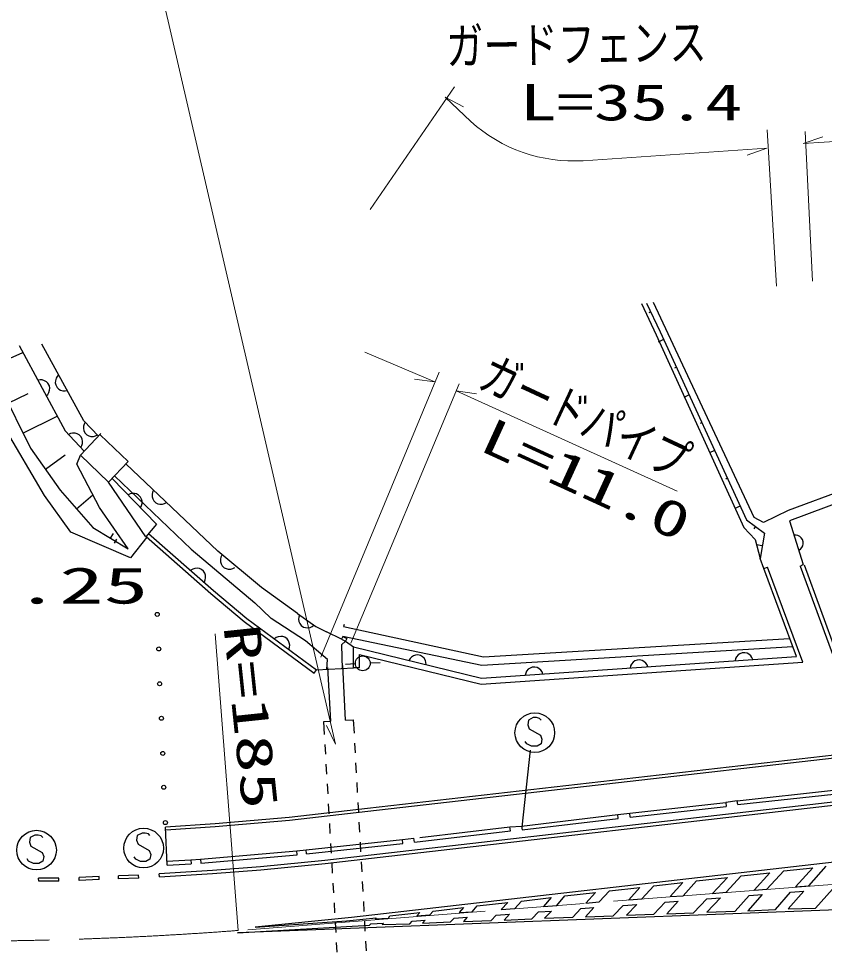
# Model space of a CAD drawing. Units: millimetres, scale not verified. Extents: x 40000 to 680000, y 20000 to 380000.
# Drawn here: x 201308 to 241948, y 268650 to 315717 of the extents above; entities that cross this region are included whole.
import ezdxf
from ezdxf.enums import TextEntityAlignment as Align

# ---------------------------------------------------------------- set-up
doc = ezdxf.new("R2010")
doc.units = ezdxf.units.MM
doc.header["$LTSCALE"] = 1000
doc.linetypes.add('CHAIN', pattern=[18.5, 12, -1.5, 3.5, -1.5])
for name, color, linetype, lineweight in [('M-BGD', 7, 'Continuous', 25), ('M-BGD-EXST', 7, 'Continuous', 25), ('M-BMK', 2, 'CHAIN', 13), ('M-STR-HTXT', 7, 'Continuous', 13), ('M-STR-STRC', 7, 'Continuous', 25)]:
    doc.layers.add(name, color=color, linetype=linetype, lineweight=lineweight)
doc.styles.add('ＭＳ ゴシック', font='')
doc.styles.get('ＭＳ ゴシック').set_extended_font_data('MS Gothic')

msp = doc.modelspace()

# ---------------------------------------------------------------- linework, layer by layer
at = {"layer": 'M-BGD'}
for p, q in [((232717, 301361), (233457, 299786)), ((232984, 301381), (233668, 299933)), ((238412, 290562), (233325, 301407)), ((233158, 300916), (233088, 300883)), ((233668, 299933), (238024, 290452)), ((233457, 299786), (237887, 290059)), ((233807, 299521), (233569, 299410)), ((199932, 298191), (201525, 298885)), ((201329, 299249), (203648, 294936)), ((204601, 295439), (202482, 299300)), ((234456, 298126), (234383, 298092)), ((202388, 297508), (202275, 297489)), ((202492, 297503), (202388, 297508)), ((202614, 297467), (202492, 297503)), ((202704, 297413), (202614, 297467)), ((203159, 297468), (203155, 297363)), ((203195, 297590), (203159, 297468)), ((203248, 297680), (203195, 297590)), ((203325, 297764), (203248, 297680)), ((200411, 297094), (201897, 294066)), ((202787, 297335), (202704, 297413)), ((202855, 297208), (202787, 297335)), ((202875, 297096), (202855, 297208)), ((202870, 296991), (202875, 297096)), ((203155, 297363), (203175, 297251)), ((203175, 297251), (203245, 297124)), ((203245, 297124), (203328, 297047)), ((203328, 297047), (203419, 296994)), ((203419, 296994), (203541, 296959)), ((200782, 296337), (201785, 296829)), ((202702, 296696), (202780, 296779)), ((202780, 296779), (202833, 296869)), ((202833, 296869), (202870, 296991)), ((203541, 296959), (203646, 296955)), ((203646, 296955), (203758, 296975)), ((235104, 296730), (234859, 296616)), ((201526, 294823), (203253, 295671)), ((202611, 291687), (200575, 295142)), ((204579, 295177), (204577, 295050)), ((204606, 295279), (204579, 295177)), ((205342, 294674), (204601, 295439)), ((204658, 295380), (204606, 295279)), ((235753, 295335), (235678, 295301)), ((203648, 294936), (204614, 293911)), ((203926, 294799), (203823, 294751)), ((204028, 294821), (203926, 294799)), ((204156, 294817), (204028, 294821)), ((204257, 294789), (204156, 294817)), ((204357, 294735), (204257, 294789)), ((204456, 294630), (204357, 294735)), ((204419, 293707), (205460, 294797)), ((204577, 295050), (204601, 294948)), ((204601, 294948), (204650, 294845)), ((204650, 294845), (204750, 294742)), ((204750, 294742), (204851, 294689)), ((204851, 294689), (204953, 294662)), ((204953, 294662), (205080, 294660)), ((205080, 294660), (205182, 294684)), ((205182, 294684), (205285, 294734)), ((205411, 294746), (206829, 293393)), ((204440, 294096), (204494, 294196)), ((204504, 294527), (204456, 294630)), ((204494, 294196), (204522, 294297)), ((204526, 294424), (204504, 294527)), ((204522, 294297), (204526, 294424)), ((201897, 294066), (203409, 291955)), ((202653, 293011), (203660, 293731)), ((204249, 293265), (204419, 293707)), ((205837, 292353), (204419, 293707)), ((236402, 293940), (236149, 293822)), ((248429, 293972), (240126, 290931)), ((205385, 291070), (204249, 293265)), ((206829, 293393), (205837, 292353)), ((206710, 293268), (211361, 288877)), ((248388, 293448), (240196, 290402)), ((207729, 289600), (205837, 292353)), ((206016, 292540), (208264, 290235)), ((206143, 292674), (210008, 288977)), ((237050, 292545), (236973, 292509)), ((203409, 291955), (205054, 290061)), ((208060, 291840), (208037, 291737)), ((208108, 291943), (208060, 291840)), ((203947, 289836), (202611, 291687)), ((204231, 291008), (205049, 291718)), ((206928, 291759), (206826, 291710)), ((207030, 291784), (206928, 291759)), ((207158, 291782), (207030, 291784)), ((207259, 291755), (207158, 291782)), ((207360, 291703), (207259, 291755)), ((207461, 291600), (207360, 291703)), ((207511, 291498), (207461, 291600)), ((207535, 291396), (207511, 291498)), ((207533, 291268), (207535, 291396)), ((208037, 291737), (208040, 291610)), ((208040, 291610), (208068, 291509)), ((208068, 291509), (208122, 291409)), ((208122, 291409), (208226, 291310)), ((206834, 288986), (205385, 291070)), ((207454, 291066), (207506, 291167)), ((207506, 291167), (207533, 291268)), ((208226, 291310), (208329, 291261)), ((208329, 291261), (208432, 291239)), ((208432, 291239), (208559, 291242)), ((208559, 291242), (208660, 291270)), ((208660, 291270), (208761, 291324)), ((237699, 291150), (237439, 291029)), ((240126, 290931), (238883, 290326)), ((238024, 290452), (238923, 289781)), ((238883, 290326), (238412, 290562)), ((205054, 290061), (206834, 288986)), ((208264, 290235), (207729, 289600)), ((237887, 290059), (238458, 289455)), ((238473, 290117), (238388, 290003)), ((240196, 290402), (240887, 288202)), ((206955, 288543), (203947, 289836)), ((205944, 289523), (206088, 289762)), ((206137, 289284), (206264, 289473)), ((207771, 289575), (206955, 288543)), ((207734, 289607), (211006, 286742)), ((207863, 289760), (211137, 286894)), ((238923, 289781), (238705, 288506)), ((240523, 289682), (240422, 289684)), ((240614, 289660), (240523, 289682)), ((240714, 289608), (240614, 289660)), ((240784, 289546), (240714, 289608)), ((240843, 289464), (240784, 289546)), ((240881, 289342), (240843, 289464)), ((238458, 289455), (238705, 288506)), ((238814, 289144), (238526, 289193)), ((240743, 288980), (240805, 289050)), ((240805, 289050), (240858, 289150)), ((240858, 289150), (240879, 289241)), ((240879, 289241), (240881, 289342)), ((210008, 288977), (213219, 286270)), ((213552, 287037), (211361, 288877)), ((211507, 288570), (211484, 288468)), ((211555, 288673), (211507, 288570)), ((240661, 288921), (240743, 288980)), ((211484, 288468), (211488, 288340)), ((211488, 288340), (211516, 288239)), ((211516, 288239), (211569, 288139)), ((211569, 288139), (211674, 288040)), ((212108, 288000), (212208, 288054)), ((238891, 288002), (238705, 288506)), ((238891, 288002), (239079, 288071)), ((240856, 283277), (239079, 288071)), ((240735, 288121), (240887, 288202)), ((240735, 288121), (242469, 283368)), ((240923, 288189), (242570, 283675)), ((210095, 287973), (209997, 287914)), ((210194, 288005), (210095, 287973)), ((210321, 288014), (210194, 288005)), ((210425, 287996), (210321, 288014)), ((210530, 287953), (210425, 287996)), ((210639, 287859), (210530, 287953)), ((210697, 287761), (210639, 287859)), ((210730, 287661), (210697, 287761)), ((210739, 287534), (210730, 287661)), ((211674, 288040), (211777, 287992)), ((211777, 287992), (211879, 287969)), ((211879, 287969), (212007, 287972)), ((212007, 287972), (212108, 288000)), ((240539, 283556), (238891, 288002)), ((210677, 287326), (210721, 287431)), ((210721, 287431), (210739, 287534)), ((211006, 286742), (212687, 285323)), ((211137, 286894), (212811, 285480)), ((215381, 285723), (213552, 287037)), ((214039, 285482), (213190, 286295)), ((215381, 285723), (216290, 285078)), ((212687, 285323), (216211, 282729)), ((212811, 285480), (216330, 282890)), ((215773, 284350), (214039, 285482)), ((215435, 285552), (215427, 285447)), ((215427, 285447), (215448, 285322)), ((215468, 285661), (215435, 285552)), ((215448, 285322), (215491, 285225)), ((215491, 285225), (215558, 285134)), ((215558, 285134), (215675, 285050)), ((215675, 285050), (215784, 285017)), ((215784, 285017), (215889, 285009)), ((215889, 285009), (216014, 285031)), ((216014, 285031), (216110, 285073)), ((216110, 285073), (216202, 285140)), ((216290, 285078), (216838, 284799)), ((217593, 284432), (216838, 284799)), ((217723, 285170), (217701, 285073)), ((217701, 285073), (224753, 283539)), ((214301, 284517), (214208, 284452)), ((214398, 284558), (214301, 284517)), ((214524, 284577), (214398, 284558)), ((214628, 284567), (214524, 284577)), ((214736, 284532), (214628, 284567)), ((214852, 284447), (214736, 284532)), ((214918, 284354), (214852, 284447)), ((214958, 284257), (214918, 284354)), ((216885, 283409), (215773, 284350)), ((217800, 284331), (217591, 284156)), ((217659, 284566), (217593, 284432)), ((217593, 284432), (217800, 284331)), ((217659, 284566), (217866, 284466)), ((224676, 283110), (217659, 284566)), ((217866, 284466), (217800, 284331)), ((217800, 284331), (218192, 284052)), ((224753, 283539), (240199, 284474)), ((214933, 283918), (214968, 284026)), ((214978, 284131), (214958, 284257)), ((214968, 284026), (214978, 284131)), ((217591, 284156), (217630, 282932)), ((218205, 282993), (218192, 284052)), ((218192, 284052), (224658, 282466)), ((240354, 284057), (224676, 283110)), ((216853, 282915), (216885, 283409)), ((218505, 282996), (218497, 283668)), ((218497, 283668), (224632, 282164)), ((221049, 283463), (220988, 283366)), ((221123, 283537), (221049, 283463)), ((221231, 283603), (221123, 283537)), ((221332, 283634), (221231, 283603)), ((221445, 283643), (221332, 283634)), ((221585, 283609), (221445, 283643)), ((221681, 283548), (221585, 283609)), ((221756, 283474), (221681, 283548)), ((221822, 283366), (221756, 283474)), ((221853, 283265), (221822, 283366)), ((224658, 282466), (240539, 283556)), ((232501, 283383), (232395, 283340)), ((232644, 283393), (232501, 283383)), ((232755, 283365), (232644, 283393)), ((232848, 283317), (232755, 283365)), ((237472, 283454), (237443, 283343)), ((237520, 283547), (237472, 283454)), ((237603, 283643), (237520, 283547)), ((237689, 283703), (237603, 283643)), ((237795, 283746), (237689, 283703)), ((237938, 283756), (237795, 283746)), ((238048, 283728), (237938, 283756)), ((238142, 283680), (238048, 283728)), ((238238, 283596), (238142, 283680)), ((238298, 283510), (238238, 283596)), ((238341, 283405), (238298, 283510)), ((216211, 282729), (216330, 282890)), ((216330, 282890), (218205, 282993)), ((217062, 280306), (216898, 283001)), ((217801, 280347), (217661, 283111)), ((218291, 283195), (217792, 283166)), ((218505, 282996), (218205, 282993)), ((219040, 283238), (219539, 283267)), ((221862, 283152), (221853, 283265)), ((224632, 282164), (240856, 283277)), ((227015, 282917), (226932, 282821)), ((227102, 282977), (227015, 282917)), ((227207, 283020), (227102, 282977)), ((227350, 283030), (227207, 283020)), ((227461, 283002), (227350, 283030)), ((227554, 282954), (227461, 283002)), ((227650, 282870), (227554, 282954)), ((232178, 283091), (232149, 282980)), ((232226, 283184), (232178, 283091)), ((232309, 283280), (232226, 283184)), ((232395, 283340), (232309, 283280)), ((232944, 283233), (232848, 283317)), ((233004, 283147), (232944, 283233)), ((233047, 283042), (233004, 283147)), ((226884, 282727), (226856, 282617)), ((226932, 282821), (226884, 282727)), ((227710, 282784), (227650, 282870)), ((227753, 282679), (227710, 282784)), ((216701, 280287), (217062, 280306)), ((216739, 279631), (216701, 280287)), ((217801, 280347), (218186, 280368)), ((218186, 280368), (218223, 279701)), ((216797, 278633), (216768, 279132)), ((218251, 279202), (218278, 278703)), ((247272, 279137), (218902, 275902)), ((247260, 278985), (218919, 275753)), ((218306, 278203), (218334, 277704)), ((216855, 277635), (216826, 278134)), ((216913, 276636), (216884, 277136)), ((218362, 277205), (218389, 276706)), ((218902, 275902), (214956, 275451)), ((216971, 275638), (216942, 276137)), ((218417, 276206), (218445, 275707)), ((242683, 276248), (219520, 273593)), ((219537, 273444), (242700, 276099)), ((214956, 275451), (211215, 275121)), ((218919, 275753), (214971, 275302)), ((211215, 275121), (208716, 274959)), ((208791, 273049), (208716, 274959)), ((211227, 274971), (208726, 274809)), ((214971, 275302), (211227, 274971)), ((217029, 274640), (217000, 275139)), ((218472, 275208), (218500, 274709)), ((217087, 273641), (217058, 274141)), ((218528, 274209), (218556, 273710)), ((219520, 273593), (216753, 273272)), ((246847, 273691), (218102, 270405)), ((216753, 273272), (213507, 272967)), ((213520, 272817), (216768, 273123)), ((216768, 273123), (219537, 273444)), ((217145, 272643), (217116, 273142)), ((218583, 273211), (218611, 272712)), ((241160, 271996), (242032, 272999)), ((207359, 272538), (206337, 272500)), ((207364, 272388), (207359, 272538)), ((211078, 272777), (208396, 272614)), ((208405, 272464), (208396, 272614)), ((208405, 272464), (211088, 272627)), ((213507, 272967), (211078, 272777)), ((211088, 272627), (213520, 272817)), ((237758, 272511), (239199, 272664)), ((239199, 272664), (238404, 271780)), ((239050, 271841), (239902, 272761)), ((239902, 272761), (241369, 272917)), ((241369, 272917), (240491, 271951)), ((203341, 272386), (202316, 272382)), ((202317, 272232), (202316, 272382)), ((203341, 272236), (202317, 272232)), ((203341, 272236), (203341, 272386)), ((205360, 272473), (204359, 272422)), ((204367, 272272), (204359, 272422)), ((205368, 272323), (204367, 272272)), ((205368, 272323), (205360, 272473)), ((206342, 272350), (206337, 272500)), ((207364, 272388), (206342, 272350)), ((217203, 271645), (217174, 272144)), ((218639, 272213), (218667, 271713)), ((233342, 272008), (234813, 272167)), ((234813, 272167), (234164, 271460)), ((234835, 271506), (235500, 272258)), ((235500, 272258), (237059, 272420)), ((237059, 272420), (236305, 271623)), ((236991, 271678), (237758, 272511)), ((228856, 271490), (230401, 271658)), ((230401, 271658), (229918, 271128)), ((230584, 271188), (231118, 271752)), ((231118, 271752), (232644, 271924)), ((232644, 271924), (232078, 271298)), ((232749, 271350), (233342, 272008)), ((236305, 271623), (236991, 271678)), ((238404, 271780), (239050, 271841)), ((239483, 270806), (240246, 271676)), ((240912, 271728), (240124, 270845)), ((240246, 271676), (240912, 271728)), ((240491, 271951), (241160, 271996)), ((241510, 270879), (242356, 271829)), ((217261, 270647), (217232, 271146)), ((218694, 271214), (218722, 270715)), ((224438, 270986), (225977, 271157)), ((225977, 271157), (225654, 270812)), ((226330, 270858), (226674, 271237)), ((226674, 271237), (228170, 271407)), ((228170, 271407), (227787, 270966)), ((228447, 271014), (228856, 271490)), ((229918, 271128), (230584, 271188)), ((232078, 271298), (232749, 271350)), ((233349, 270566), (233918, 271181)), ((233918, 271181), (234580, 271230)), ((234580, 271230), (234007, 270598)), ((234164, 271460), (234835, 271506)), ((235352, 270635), (236021, 271345)), ((236021, 271345), (236718, 271403)), ((236718, 271403), (236021, 270673)), ((237443, 270722), (238154, 271518)), ((238813, 271564), (238087, 270750)), ((238154, 271518), (238813, 271564)), ((246633, 270947), (212341, 269628)), ((220030, 270489), (221539, 270665)), ((221539, 270665), (221395, 270491)), ((222048, 270539), (222213, 270724)), ((222213, 270724), (223749, 270903)), ((223749, 270903), (223531, 270653)), ((223531, 270653), (224181, 270696)), ((224181, 270696), (224438, 270986)), ((225654, 270812), (226330, 270858)), ((227194, 270332), (227526, 270684)), ((227526, 270684), (228180, 270728)), ((227787, 270966), (228447, 271014)), ((228180, 270728), (227840, 270364)), ((229254, 270418), (229661, 270852)), ((229661, 270852), (230327, 270915)), ((230327, 270915), (229905, 270441)), ((231304, 270482), (231796, 271013)), ((231796, 271013), (232487, 271069)), ((232487, 271069), (231969, 270517)), ((234007, 270598), (235352, 270635)), ((236021, 270673), (237443, 270722)), ((238087, 270750), (239483, 270806)), ((240124, 270845), (241510, 270879)), ((218102, 270405), (213230, 269924)), ((213230, 269924), (217838, 270241)), ((217838, 270241), (219346, 270391)), ((218750, 270216), (218777, 269716)), ((219346, 270391), (219291, 270340)), ((219291, 270340), (219963, 270377)), ((219963, 270377), (220030, 270489)), ((221043, 270089), (221159, 270226)), ((221159, 270226), (221809, 270268)), ((221395, 270491), (222048, 270539)), ((221809, 270268), (221683, 270125)), ((221683, 270125), (223096, 270182)), ((223096, 270182), (223279, 270372)), ((223279, 270372), (223936, 270424)), ((223936, 270424), (223744, 270199)), ((223744, 270199), (225150, 270250)), ((225150, 270250), (225398, 270526)), ((225398, 270526), (226059, 270571)), ((226059, 270571), (225796, 270277)), ((225796, 270277), (227194, 270332)), ((227840, 270364), (229254, 270418)), ((229905, 270441), (231304, 270482)), ((231969, 270517), (233349, 270566)), ((212341, 269628), (219000, 270014)), ((217319, 269648), (217290, 270147)), ((219000, 270014), (219064, 270080)), ((219064, 270080), (219711, 270123)), ((219711, 270123), (219641, 270045)), ((219641, 270045), (221043, 270089)), ((217377, 268650), (217348, 269149)), ((218805, 269217), (218833, 268718))]:
    msp.add_line(p, q, dxfattribs=at)
for centre, radius in [((208299, 285687), 100), ((208377, 283944), 100), ((218666, 283218), 375), ((208417, 282188), 100), ((208509, 280447), 100), ((208577, 278677), 100), ((208626, 276969), 100), ((208708, 275189), 100)]:
    msp.add_circle(centre, radius, dxfattribs=at)
at = {"layer": 'M-BGD-EXST'}
for p, q in [((227024, 280361), (226984, 280121)), ((226984, 280121), (227064, 279921)), ((227264, 280481), (227024, 280361)), ((227424, 280481), (227264, 280481)), ((227584, 280441), (227424, 280481)), ((227664, 280361), (227584, 280441)), ((227064, 279921), (227624, 279601)), ((227624, 279601), (227704, 279401)), ((226944, 279161), (226864, 279281)), ((227184, 279041), (226944, 279161)), ((227664, 279161), (227464, 279041)), ((227704, 279401), (227664, 279161)), ((226702, 274967), (227123, 278844)), ((227464, 279041), (227184, 279041)), ((201889, 274441), (201849, 274201)), ((202129, 274561), (201889, 274441)), ((202289, 274561), (202129, 274561)), ((202449, 274521), (202289, 274561)), ((202529, 274441), (202449, 274521)), ((207290, 274545), (207250, 274305)), ((207530, 274665), (207290, 274545)), ((207690, 274665), (207530, 274665)), ((207850, 274625), (207690, 274665)), ((207930, 274545), (207850, 274625)), ((201849, 274201), (201929, 274001)), ((201929, 274001), (202489, 273681)), ((207250, 274305), (207330, 274105)), ((207330, 274105), (207890, 273785)), ((202489, 273681), (202569, 273481)), ((202569, 273481), (202529, 273241)), ((207210, 273345), (207130, 273465)), ((207890, 273785), (207970, 273585)), ((207970, 273585), (207930, 273345)), ((201809, 273241), (201729, 273361)), ((202049, 273121), (201809, 273241)), ((202329, 273121), (202049, 273121)), ((202529, 273241), (202329, 273121)), ((207450, 273225), (207210, 273345)), ((207730, 273225), (207450, 273225)), ((207930, 273345), (207730, 273225))]:
    msp.add_line(p, q, dxfattribs=at)
for centre in [(227344, 279721), (207610, 273905), (202209, 273801)]:
    msp.add_circle(centre, 1000, dxfattribs=at)
at = {"layer": 'M-BMK'}
msp.add_line((317063, 277869), (212373, 269752), dxfattribs=at)
msp.add_arc((198186, 456278), 187065, 254.89439, 274.34973, dxfattribs=at)
at = {"layer": 'M-STR-HTXT'}
for p, q in [((205178, 331456), (217294, 279151)), ((219032, 306097), (223288, 312288)), ((224109, 310528), (222829, 311766)), ((222829, 311766), (223743, 311272)), ((278331, 311620), (240887, 309429)), ((239534, 302235), (239063, 310120)), ((240887, 309429), (241869, 309767)), ((241351, 302484), (240989, 310027)), ((229787, 308558), (239042, 309185)), ((239042, 309185), (238063, 308838)), ((218770, 298909), (222306, 297410)), ((216542, 283529), (222525, 297904)), ((222306, 297410), (221276, 297542)), ((218069, 284227), (223534, 297310)), ((234520, 291896), (223379, 296963)), ((223379, 296963), (224405, 296804)), ((211214, 284707), (212373, 269752)), ((217294, 279151), (216841, 280086))]:
    msp.add_line(p, q, dxfattribs=at)
msp.add_arc((229311, 316352), 7808, 228.2257, 273.4925, dxfattribs=at)
at = {"layer": 'M-STR-STRC'}
for p, q in [((237556, 276295), (242404, 276826)), ((237556, 276295), (236973, 276208)), ((237578, 276096), (237556, 276295)), ((237578, 276096), (242425, 276627)), ((232130, 275663), (236973, 276208)), ((232153, 275464), (236996, 276009)), ((236973, 276208), (236996, 276009)), ((226678, 275018), (231525, 275590)), ((226701, 274819), (231549, 275391)), ((231525, 275590), (232130, 275663)), ((231549, 275391), (231525, 275590)), ((232153, 275464), (232130, 275663)), ((221541, 274438), (226086, 274969)), ((226086, 274969), (226678, 275018)), ((226109, 274770), (226086, 274969)), ((226678, 275018), (226701, 274819)), ((220666, 274336), (221247, 274404)), ((221271, 274206), (221247, 274404)), ((221271, 274206), (226109, 274770)), ((215813, 273817), (220666, 274336)), ((215834, 273618), (220688, 274137)), ((220688, 274137), (220666, 274336)), ((210476, 273344), (215337, 273765)), ((210494, 273145), (215354, 273566)), ((215337, 273765), (215813, 273817)), ((215354, 273566), (215337, 273765)), ((215834, 273618), (215813, 273817)), ((208781, 273249), (210000, 273307)), ((208791, 273049), (210010, 273107)), ((210000, 273307), (210476, 273344)), ((210000, 273307), (210010, 273107)), ((210476, 273344), (210494, 273145))]:
    msp.add_line(p, q, dxfattribs=at)

# ---------------------------------------------------------------- texts
at = {"layer": 'M-BGD', "style": 'ＭＳ ゴシック', "width": 1.8}
msp.add_text('6.25', height=1833, dxfattribs=at).set_placement((198867, 285679), align=Align.BOTTOM_LEFT)
at = {"layer": 'M-STR-HTXT', "style": 'ＭＳ ゴシック'}
for s, rotation, width, p in [('ガードフェンス', 1, 0.75, (222901, 312859)), ('ガードパイプ', 335, 0.75, (224175, 296683)), ('L=11.0', 335.4, 1.5, (224220, 293497)), ('R=185', 276, 1.5, (211090, 285041))]:
    msp.add_text(s, height=1833, rotation=rotation, dxfattribs=dict(at, width=width)).set_placement(p, align=Align.BOTTOM_LEFT)
at = {"layer": 'M-STR-HTXT', "style": 'ＭＳ ゴシック', "width": 1.5}
msp.add_text('L=35.4', height=1833, dxfattribs=at).set_placement((226585, 310039), align=Align.BOTTOM_LEFT)

doc.saveas('drawing.dxf')
